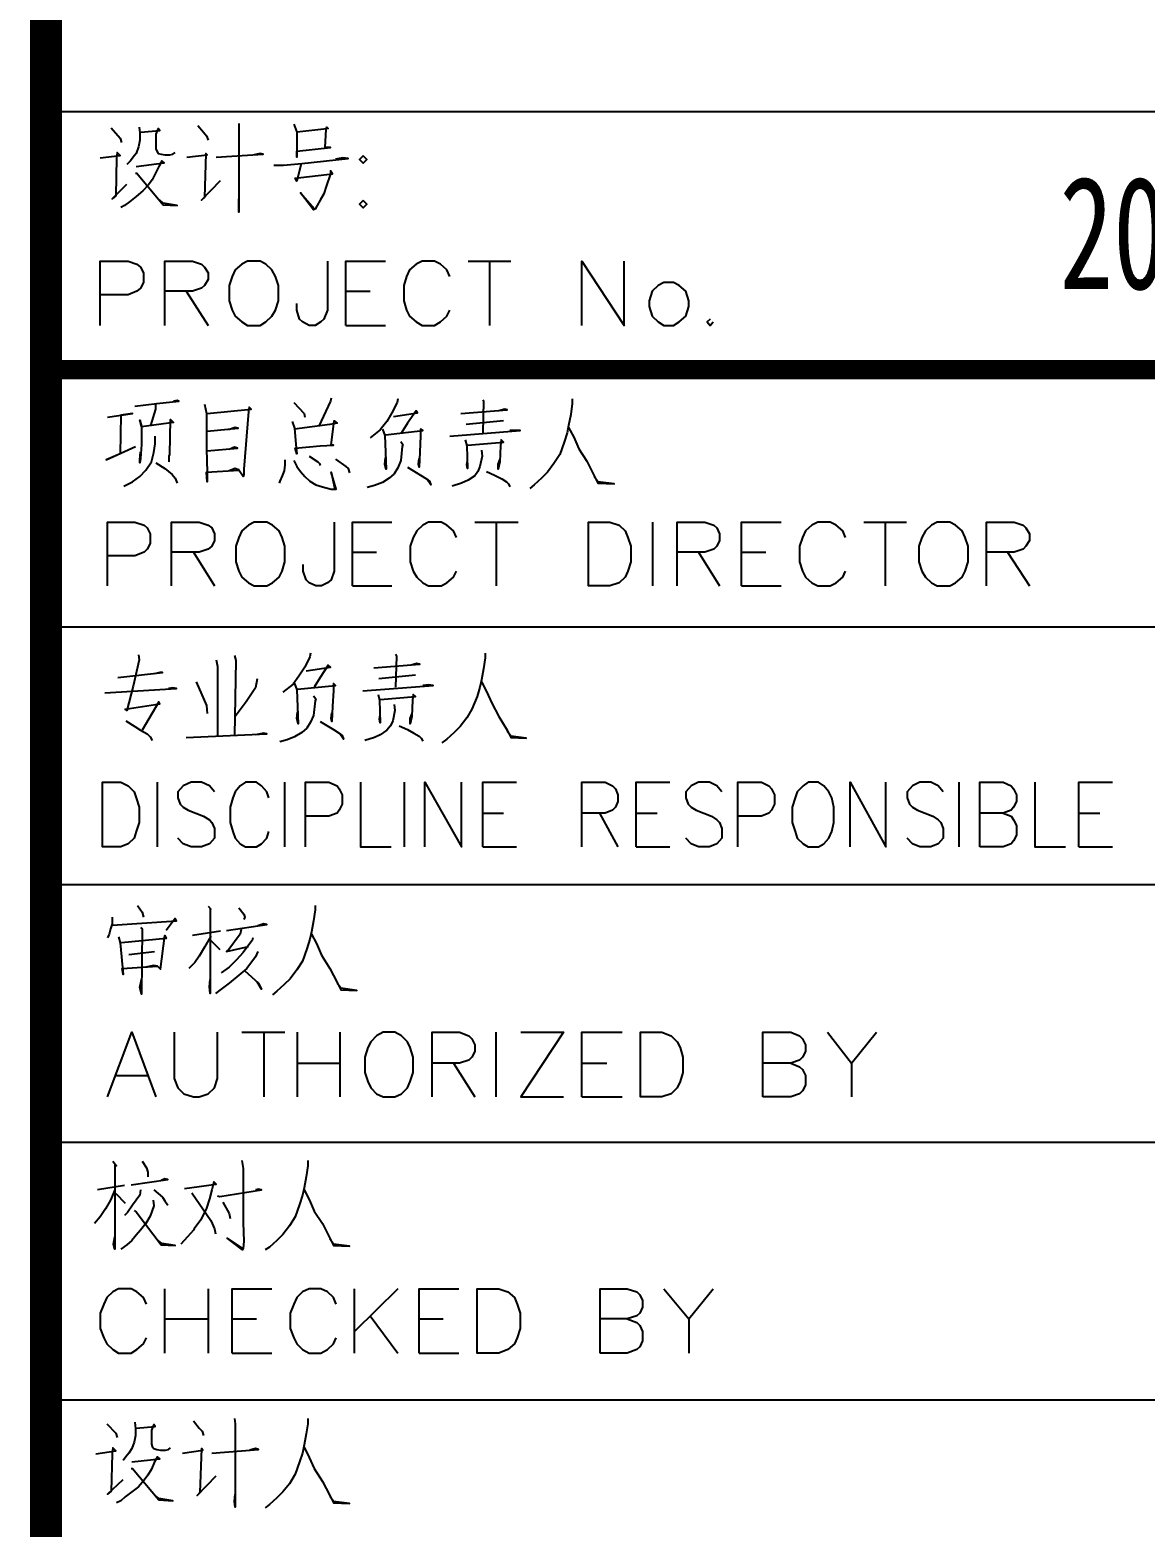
# Model space of a CAD drawing. Extents: x 1417642 to 3570900, y 124798 to 1191112.
# Drawn here: x 1606267 to 1611462, y 642307 to 649281 of the extents above; entities that cross this region are included whole.
import ezdxf

# ---------------------------------------------------------------- set-up
doc = ezdxf.new("R2010")
doc.units = 0
doc.header["$LTSCALE"] = 1000
doc.header["$MEASUREMENT"] = 0
doc.layers.add('TEXT', color=7, linetype='CONTINUOUS')
doc.layers.add('图戳', color=211, linetype='CONTINUOUS')
doc.styles.add('HZSJ', font='')
doc.styles.get('HZSJ').set_extended_font_data('FangSong_GB2312')

msp = doc.modelspace()

# ---------------------------------------------------------------- linework, layer by layer
at = {"layer": '图戳'}
for p, q in [((1616842.3, 646498.4), (1606342.3, 646498.4)), ((1616842.3, 645298.4), (1606342.3, 645298.4)), ((1616842.3, 644098.4), (1606342.3, 644098.4)), ((1616842.3, 642898.4), (1606342.3, 642898.4))]:
    msp.add_line(p, q, dxfattribs=at)
for points, const_width in [([(1606342.3, 760048.4), (1606342.3, 636898.4)], 150), ([(1616842.3, 647698.4), (1606342.3, 647698.4)], 90)]:
    msp.add_lwpolyline(points, dxfattribs=dict(at, const_width=const_width))
for points in [[(1616842.3, 648898.4), (1606342.3, 648898.4)], [(1606646.3, 648825), (1606687.3, 648777.2), (1606694.1, 648756.7)], [(1606776.1, 648828.4), (1606779.5, 648801.1), (1606779.5, 648767), (1606772.6, 648736.2), (1606762.4, 648705.5), (1606748.7, 648688.4), (1606735.1, 648671.4), (1606718, 648654.3)], [(1606782.9, 648804.5), (1606871.7, 648811.4), (1606864.8, 648821.6), (1606854.6, 648794.3), (1606854.6, 648770.4), (1606854.6, 648749.9), (1606854.6, 648726), (1606858, 648715.8), (1606864.8, 648705.5), (1606878.5, 648702.1), (1606895.6, 648698.7), (1606919.5, 648698.7), (1606933.1, 648702.1), (1606943.4, 648708.9)], [(1607049.2, 648835.3), (1607076.5, 648804.5), (1607090.2, 648787.5), (1607097, 648767)], [(1607240.4, 648845.5), (1607240.4, 648825), (1607240.4, 648432.4), (1607240.4, 648459.7), (1607240.4, 648493.8)], [(1607496.5, 648842.1), (1607510.1, 648804.5), (1607510.1, 648688.4), (1607510.1, 648715.8), (1607667.2, 648732.8), (1607643.3, 648732.8), (1607646.7, 648818.2), (1607650.1, 648828.4), (1607657, 648821.6), (1607636.5, 648818.2), (1607510.1, 648804.5)], [(1606595.1, 648685), (1606687.3, 648695.3), (1606673.6, 648708.9), (1606670.2, 648685), (1606666.8, 648507.5), (1606649.7, 648493.8), (1606718, 648562.1)], [(1606998, 648688.4), (1607093.6, 648698.7), (1607086.8, 648705.5), (1607079.9, 648500.7), (1607066.3, 648487), (1607155.1, 648579.2)], [(1607134.6, 648688.4), (1607353.1, 648702.1), (1607339.4, 648705.5), (1607312.1, 648698.7)], [(1607404.3, 648650.9), (1607448.7, 648650.9), (1607534, 648657.7), (1607749.2, 648681.6), (1607725.3, 648685), (1607691.1, 648678.2)], [(1607819.5, 648694.5), (1607802.4, 648677.4), (1607819.5, 648660.3), (1607836.5, 648677.4), (1607819.5, 648694.5), (1607819.5, 648694.5)], [(1606762.4, 648644.1), (1606892.1, 648661.1), (1606881.9, 648671.4), (1606868.2, 648644.1), (1606851.2, 648609.9), (1606837.5, 648582.6), (1606820.4, 648558.7), (1606793.1, 648531.4), (1606762.4, 648504.1), (1606731.7, 648480.2), (1606707.8, 648463.1), (1606690.7, 648452.9)], [(1606759, 648613.3), (1606765.8, 648613.3), (1606888.7, 648466.5), (1606953.6, 648463.1), (1606888.7, 648473.3), (1606871.7, 648487)], [(1607530.6, 648657.7), (1607510.1, 648575.8), (1607503.3, 648589.4), (1607677.5, 648609.9), (1607667.2, 648623.6), (1607667.2, 648609.9), (1607646.7, 648551.9), (1607636.5, 648517.7), (1607619.4, 648487), (1607605.7, 648463.1), (1607595.5, 648446), (1607588.7, 648442.6), (1607527.2, 648521.1), (1607592.1, 648449.4)], [(1607819.5, 648486.2), (1607802.4, 648469.1), (1607819.5, 648452.1), (1607836.5, 648469.1), (1607819.5, 648486.2), (1607819.5, 648486.2)], [(1606595.1, 647903.1), (1606595.1, 648203.6), (1606724.8, 648203.6), (1606765.8, 648190), (1606782.9, 648176.3), (1606796.5, 648149), (1606796.5, 648104.6), (1606782.9, 648077.3), (1606765.8, 648063.6), (1606724.8, 648046.5), (1606595.1, 648046.5)], [(1606895.6, 647903.1), (1606895.6, 648203.6), (1607025.3, 648203.6), (1607066.3, 648190), (1607079.9, 648176.3), (1607097, 648149), (1607097, 648118.2), (1607079.9, 648090.9), (1607066.3, 648077.3), (1607025.3, 648063.6), (1606895.6, 648063.6)], [(1607281.4, 648203.6), (1607254.1, 648190), (1607223.3, 648162.6), (1607209.7, 648131.9), (1607196, 648090.9), (1607196, 648019.2), (1607209.7, 647974.8), (1607223.3, 647947.5), (1607254.1, 647920.2), (1607281.4, 647903.1), (1607339.4, 647903.1), (1607366.7, 647920.2), (1607394.1, 647947.5), (1607411.1, 647974.8), (1607424.8, 648019.2), (1607424.8, 648090.9), (1607411.1, 648131.9), (1607394.1, 648162.6), (1607366.7, 648190), (1607339.4, 648203.6), (1607281.4, 648203.6), (1607281.4, 648203.6)], [(1607653.5, 648203.6), (1607653.5, 647974.8), (1607636.5, 647933.9), (1607622.8, 647920.2), (1607595.5, 647903.1), (1607568.2, 647903.1), (1607537.5, 647920.2), (1607523.8, 647933.9), (1607510.1, 647974.8), (1607510.1, 648005.6)], [(1607738.9, 647903.1), (1607738.9, 648203.6), (1607923.3, 648203.6)], [(1608223.7, 648131.9), (1608210.1, 648162.6), (1608179.4, 648190), (1608152, 648203.6), (1608094, 648203.6), (1608066.7, 648190), (1608036, 648162.6), (1608022.3, 648131.9), (1608008.6, 648090.9), (1608008.6, 648019.2), (1608022.3, 647974.8), (1608036, 647947.5), (1608066.7, 647920.2), (1608094, 647903.1), (1608152, 647903.1), (1608179.4, 647920.2), (1608210.1, 647947.5), (1608223.7, 647974.8)], [(1608309.1, 648203.6), (1608507.1, 648203.6)], [(1608408.1, 648203.6), (1608408.1, 647903.1)], [(1608838.3, 647903.1), (1608838.3, 648203.6), (1609036.4, 647903.1), (1609036.4, 648203.6)], [(1606994.6, 648063.6), (1607097, 647903.1)], [(1607738.9, 648063.6), (1607851.6, 648063.6)], [(1609220.7, 648104.6), (1609193.4, 648090.9), (1609166.1, 648063.6), (1609152.5, 648019.2), (1609152.5, 647991.9), (1609166.1, 647947.5), (1609193.4, 647920.2), (1609220.7, 647903.1), (1609265.1, 647903.1), (1609292.4, 647920.2), (1609323.2, 647947.5), (1609336.8, 647991.9), (1609336.8, 648019.2), (1609323.2, 648063.6), (1609292.4, 648090.9), (1609265.1, 648104.6), (1609220.7, 648104.6), (1609220.7, 648104.6)], [(1609435.9, 647933.9), (1609422.2, 647920.2), (1609435.9, 647903.1), (1609449.5, 647920.2)], [(1607738.9, 647903.1), (1607923.3, 647903.1)], [(1607670.6, 647565.1), (1607667.2, 647551.5), (1607612.6, 647435.4)], [(1606755.6, 647527.6), (1606858, 647541.2), (1606960.4, 647551.5), (1606953.6, 647554.9), (1606936.5, 647551.5)], [(1606830.7, 647438.8), (1606854.6, 647513.9), (1606854.6, 647537.8)], [(1607079.9, 647537.8), (1607090.2, 647493.4), (1607090.2, 647329.5), (1607093.6, 647220.3), (1607093.6, 647175.9), (1607090.2, 647220.3), (1607240.4, 647230.5), (1607223.3, 647237.3), (1607196, 647227.1)], [(1607093.6, 647493.4), (1607298.5, 647513.9), (1607288.2, 647524.1), (1607284.8, 647503.7), (1607264.3, 647233.9), (1607264.3, 647210), (1607260.9, 647199.8), (1607237, 647233.9)], [(1607496.5, 647544.6), (1607544.3, 647493.4), (1607547.7, 647476.3)], [(1607981.3, 647561.7), (1607977.9, 647544.6), (1607954, 647496.8), (1607930.1, 647455.9), (1607899.4, 647418.3), (1607851.6, 647380.7)], [(1607960.8, 647479.8), (1608073.5, 647496.8), (1608066.7, 647507.1), (1608025.7, 647449), (1607998.4, 647404.6)], [(1608275, 647493.4), (1608490.1, 647510.5), (1608479.8, 647513.9), (1608452.5, 647507.1)], [(1608377.4, 647558.3), (1608380.8, 647551.5), (1608377.4, 647404.6)], [(1608793.9, 647561.7), (1608793.9, 647541.2), (1608787.1, 647490), (1608776.9, 647438.8), (1608770, 647404.6), (1608756.4, 647360.3), (1608735.9, 647302.2), (1608708.6, 647261.2), (1608677.9, 647220.3), (1608650.5, 647193), (1608616.4, 647162.2), (1608595.9, 647145.2)], [(1606629.2, 647476.3), (1606745.3, 647493.4), (1606690.7, 647486.6), (1606687.3, 647305.6), (1606622.4, 647278.3), (1606759, 647339.8)], [(1606916, 647268.1), (1606916, 647295.4), (1606919.5, 647302.2), (1606922.9, 647466.1), (1606936.5, 647452.4), (1606786.3, 647432), (1606779.5, 647462.7), (1606786.3, 647435.4), (1606786.3, 647350), (1606782.9, 647285.1), (1606779.5, 647264.7), (1606779.5, 647278.3), (1606782.9, 647315.9)], [(1607093.6, 647411.5), (1607237, 647425.1), (1607223.3, 647428.5), (1607192.6, 647418.3)], [(1607489.7, 647455.9), (1607499.9, 647425.1), (1607506.7, 647350), (1607510.1, 647305.6), (1607503.3, 647332.9), (1607619.4, 647343.2), (1607680.9, 647346.6), (1607670.6, 647346.6), (1607684.3, 647459.3), (1607697.9, 647449), (1607663.8, 647442.2), (1607499.9, 647421.7)], [(1608473, 647459.3), (1608298.9, 647442.2)], [(1608776.9, 647428.5), (1608800.8, 647384.2), (1608824.7, 647329.5), (1608862.2, 647271.5), (1608896.4, 647203.2), (1608913.5, 647169.1), (1608988.6, 647165.6), (1608913.5, 647175.9), (1608896.4, 647199.8)], [(1606704.4, 647155.4), (1606745.3, 647175.9), (1606779.5, 647199.8), (1606806.8, 647230.5), (1606834.1, 647268.1), (1606844.3, 647312.5), (1606851.2, 647353.4), (1606851.2, 647387.6)], [(1607995, 647363.7), (1608005.2, 647350), (1608001.8, 647339.8), (1607995, 647274.9), (1607981.3, 647240.8), (1607964.3, 647213.4), (1607940.4, 647193), (1607909.6, 647172.5), (1607872.1, 647158.8), (1607837.9, 647148.6)], [(1607909.6, 647421.7), (1607919.9, 647391), (1607926.7, 647233.9), (1607919.9, 647257.8), (1607923.3, 647288.6)], [(1607923.3, 647394.4), (1608097.4, 647414.9), (1608087.2, 647421.7), (1608087.2, 647387.6), (1608083.8, 647315.9), (1608080.3, 647244.2), (1608076.9, 647257.8), (1608080.3, 647285.1)], [(1608223.7, 647387.6), (1608551.5, 647414.9), (1608531, 647414.9), (1608503.7, 647414.9)], [(1608295.5, 647370.5), (1608302.3, 647343.2), (1608305.7, 647237.3), (1608302.3, 647254.4), (1608305.7, 647274.9)], [(1608305.7, 647346.6), (1608473, 647360.3), (1608462.8, 647370.5), (1608459.3, 647343.2), (1608455.9, 647268.1), (1608449.1, 647233.9), (1608449.1, 647257.8), (1608455.9, 647278.3)], [(1607093.6, 647319.3), (1607233.6, 647332.9), (1607219.9, 647336.4), (1607196, 647326.1)], [(1607568.2, 647295.4), (1607609.2, 647268.1), (1607616, 647261.2), (1607619.4, 647251)], [(1608370.6, 647322.7), (1608374, 647295.4), (1608363.7, 647247.6), (1608353.5, 647223.7), (1608339.8, 647203.2), (1608309.1, 647182.7), (1608278.4, 647169.1), (1608234, 647155.4)], [(1606854.6, 647264.7), (1606895.6, 647237.3), (1606929.7, 647210), (1606943.4, 647193), (1606953.6, 647169.1)], [(1607455.5, 647278.3), (1607455.5, 647254.4), (1607452.1, 647227.1), (1607441.9, 647203.2), (1607431.6, 647179.3), (1607428.2, 647169.1)], [(1607496.5, 647274.9), (1607510.1, 647247.6), (1607527.2, 647223.7), (1607547.7, 647199.8), (1607571.6, 647179.3), (1607598.9, 647162.2), (1607629.6, 647152), (1607670.6, 647141.7), (1607694.5, 647141.7), (1607670.6, 647220.3), (1607687.7, 647141.7), (1607691.1, 647141.7)], [(1607691.1, 647281.7), (1607738.9, 647247.6), (1607749.2, 647237.3), (1607756, 647216.9)], [(1608025.7, 647244.2), (1608087.2, 647206.6), (1608114.5, 647189.5), (1608128.1, 647179.3), (1608135, 647162.2), (1608117.9, 647186.1)], [(1608394.5, 647223.7), (1608432, 647206.6), (1608466.2, 647189.5), (1608486.7, 647175.9), (1608496.9, 647165.6), (1608503.7, 647152)], [(1606629.2, 646691), (1606629.2, 646988.1), (1606755.6, 646988.1), (1606800, 646974.4), (1606813.6, 646960.8), (1606827.3, 646933.5), (1606827.3, 646889.1), (1606813.6, 646861.8), (1606800, 646848.1), (1606755.6, 646831), (1606629.2, 646831)], [(1606926.3, 646691), (1606926.3, 646988.1), (1607056, 646988.1), (1607097, 646974.4), (1607114.1, 646960.8), (1607127.7, 646933.5), (1607127.7, 646902.7), (1607114.1, 646875.4), (1607097, 646861.8), (1607056, 646848.1), (1606926.3, 646848.1)], [(1607312.1, 646988.1), (1607284.8, 646974.4), (1607254.1, 646947.1), (1607240.4, 646916.4), (1607226.8, 646875.4), (1607226.8, 646803.7), (1607240.4, 646759.3), (1607254.1, 646732), (1607284.8, 646704.7), (1607312.1, 646691), (1607370.2, 646691), (1607397.5, 646704.7), (1607428.2, 646732), (1607441.9, 646759.3), (1607455.5, 646803.7), (1607455.5, 646875.4), (1607441.9, 646916.4), (1607428.2, 646947.1), (1607397.5, 646974.4), (1607370.2, 646988.1), (1607312.1, 646988.1), (1607312.1, 646988.1)], [(1607684.3, 646988.1), (1607684.3, 646759.3), (1607670.6, 646718.4), (1607653.5, 646704.7), (1607626.2, 646691), (1607598.9, 646691), (1607568.2, 646704.7), (1607554.5, 646718.4), (1607540.9, 646759.3), (1607540.9, 646790.1)], [(1607769.6, 646691), (1607769.6, 646988.1), (1607954, 646988.1)], [(1608254.5, 646916.4), (1608240.8, 646947.1), (1608210.1, 646974.4), (1608182.8, 646988.1), (1608124.7, 646988.1), (1608097.4, 646974.4), (1608070.1, 646947.1), (1608053, 646916.4), (1608039.4, 646875.4), (1608039.4, 646803.7), (1608053, 646759.3), (1608070.1, 646732), (1608097.4, 646704.7), (1608124.7, 646691), (1608182.8, 646691), (1608210.1, 646704.7), (1608240.8, 646732), (1608254.5, 646759.3)], [(1608339.8, 646988.1), (1608541.3, 646988.1)], [(1608438.9, 646988.1), (1608438.9, 646691)], [(1608869.1, 646691), (1608869.1, 646988.1), (1608968.1, 646988.1), (1609012.5, 646974.4), (1609039.8, 646947.1), (1609053.4, 646916.4), (1609067.1, 646875.4), (1609067.1, 646803.7), (1609053.4, 646759.3), (1609039.8, 646732), (1609012.5, 646704.7), (1608968.1, 646691), (1608869.1, 646691), (1608869.1, 646691)], [(1609169.5, 646691), (1609169.5, 646988.1)], [(1609282.2, 646691), (1609282.2, 646988.1), (1609412, 646988.1), (1609452.9, 646974.4), (1609466.6, 646960.8), (1609480.2, 646933.5), (1609480.2, 646902.7), (1609466.6, 646875.4), (1609452.9, 646861.8), (1609412, 646848.1), (1609282.2, 646848.1)], [(1609582.7, 646691), (1609582.7, 646988.1), (1609767, 646988.1)], [(1610067.5, 646916.4), (1610053.9, 646947.1), (1610023.1, 646974.4), (1609995.8, 646988.1), (1609937.8, 646988.1), (1609910.4, 646974.4), (1609879.7, 646947.1), (1609866.1, 646916.4), (1609852.4, 646875.4), (1609852.4, 646803.7), (1609866.1, 646759.3), (1609879.7, 646732), (1609910.4, 646704.7), (1609937.8, 646691), (1609995.8, 646691), (1610023.1, 646704.7), (1610053.9, 646732), (1610067.5, 646759.3)], [(1610152.9, 646988.1), (1610350.9, 646988.1)], [(1610251.9, 646988.1), (1610251.9, 646691)], [(1610494.3, 646988.1), (1610467, 646974.4), (1610439.7, 646947.1), (1610422.6, 646916.4), (1610408.9, 646875.4), (1610408.9, 646803.7), (1610422.6, 646759.3), (1610439.7, 646732), (1610467, 646704.7), (1610494.3, 646691), (1610552.3, 646691), (1610579.7, 646704.7), (1610610.4, 646732), (1610624.1, 646759.3), (1610637.7, 646803.7), (1610637.7, 646875.4), (1610624.1, 646916.4), (1610610.4, 646947.1), (1610579.7, 646974.4), (1610552.3, 646988.1), (1610494.3, 646988.1), (1610494.3, 646988.1)], [(1610723.1, 646691), (1610723.1, 646988.1), (1610852.8, 646988.1), (1610893.8, 646974.4), (1610907.4, 646960.8), (1610924.5, 646933.5), (1610924.5, 646902.7), (1610907.4, 646875.4), (1610893.8, 646861.8), (1610852.8, 646848.1), (1610723.1, 646848.1)], [(1607028.7, 646848.1), (1607127.7, 646691)], [(1607769.6, 646848.1), (1607882.3, 646848.1)], [(1609381.2, 646848.1), (1609480.2, 646691)], [(1609582.7, 646848.1), (1609695.3, 646848.1)], [(1610822.1, 646848.1), (1610924.5, 646691)], [(1607769.6, 646691), (1607954, 646691)], [(1609582.7, 646691), (1609767, 646691)], [(1606772.6, 646370.1), (1606776.1, 646346.2), (1606748.7, 646223.3), (1606718, 646110.6), (1606711.2, 646117.4), (1606871.7, 646141.3), (1606868.2, 646151.6), (1606789.7, 646018.4)], [(1607134.6, 646346.2), (1607141.4, 646315.5), (1607141.4, 645991.1)], [(1607219.9, 646366.7), (1607226.8, 646342.8), (1607219.9, 645994.5)], [(1607575, 646376.9), (1607571.6, 646359.8), (1607547.7, 646312), (1607520.4, 646271.1), (1607493.1, 646233.5), (1607445.3, 646196)], [(1607554.5, 646295), (1607667.2, 646312), (1607657, 646322.3), (1607619.4, 646264.2), (1607592.1, 646219.9)], [(1607868.7, 646308.6), (1608083.8, 646325.7), (1608070.1, 646329.1), (1608042.8, 646322.3)], [(1607971.1, 646373.5), (1607974.5, 646363.3), (1607971.1, 646219.9)], [(1608387.6, 646376.9), (1608387.6, 646356.4), (1608380.8, 646305.2), (1608370.6, 646254), (1608363.7, 646219.9), (1608350.1, 646175.5), (1608326.2, 646117.4), (1608302.3, 646076.5), (1608271.6, 646035.5), (1608244.2, 646008.2), (1608210.1, 645977.4), (1608186.2, 645960.4)], [(1606677, 646264.2), (1606885.3, 646288.1), (1606871.7, 646288.1), (1606847.8, 646281.3)], [(1607042.4, 646243.8), (1607090.2, 646134.5), (1607093.6, 646096.9)], [(1607325.8, 646257.4), (1607318.9, 646216.4), (1607274.6, 646151.6), (1607223.3, 646083.3)], [(1608063.3, 646274.5), (1607892.6, 646257.4)], [(1608370.6, 646243.8), (1608394.5, 646199.4), (1608418.4, 646144.7), (1608452.5, 646083.3), (1608490.1, 646018.4), (1608507.1, 645984.3), (1608578.8, 645980.9), (1608507.1, 645991.1), (1608490.1, 646015)], [(1606615.6, 646192.5), (1606950.2, 646213), (1606933.1, 646216.4), (1606912.6, 646213)], [(1607588.7, 646178.9), (1607598.9, 646165.2), (1607595.5, 646155), (1607588.7, 646086.7), (1607575, 646056), (1607557.9, 646028.7), (1607534, 646008.2), (1607499.9, 645987.7), (1607465.8, 645974), (1607431.6, 645963.8)], [(1607499.9, 646236.9), (1607510.1, 646206.2), (1607517, 646049.1), (1607510.1, 646073), (1607513.6, 646103.8)], [(1607513.6, 646209.6), (1607691.1, 646226.7), (1607680.9, 646236.9), (1607680.9, 646202.8), (1607677.5, 646131.1), (1607674, 646059.4), (1607670.6, 646073), (1607674, 646100.4)], [(1607817.4, 646202.8), (1608145.2, 646226.7), (1608124.7, 646230.1), (1608097.4, 646226.7)], [(1607889.1, 646185.7), (1607896, 646158.4), (1607899.4, 646052.6), (1607896, 646069.6), (1607899.4, 646090.1)], [(1607899.4, 646161.8), (1608063.3, 646175.5), (1608053, 646185.7), (1608049.6, 646158.4), (1608046.2, 646083.3), (1608039.4, 646049.1), (1608039.4, 646073), (1608046.2, 646093.5)], [(1607964.3, 646137.9), (1607967.7, 646110.6), (1607957.4, 646062.8), (1607947.2, 646038.9), (1607930.1, 646018.4), (1607899.4, 645997.9), (1607872.1, 645984.3), (1607827.7, 645970.6)], [(1606714.6, 646062.8), (1606755.6, 646035.5), (1606782.9, 646018.4), (1606813.6, 646001.3), (1606827.3, 645987.7), (1606837.5, 645970.6)], [(1607619.4, 646059.4), (1607680.9, 646021.8), (1607708.2, 646004.8), (1607721.8, 645994.5), (1607728.7, 645977.4), (1607711.6, 646001.3)], [(1607988.2, 646038.9), (1608025.7, 646021.8), (1608056.4, 646004.8), (1608080.3, 645991.1), (1608090.6, 645980.9), (1608097.4, 645967.2)], [(1606994.6, 645984.3), (1607370.2, 646001.3), (1607356.5, 646004.8), (1607318.9, 645997.9)], [(1606605.3, 645475.5), (1606605.3, 645776), (1606690.7, 645776), (1606724.8, 645758.9), (1606752.2, 645731.6), (1606762.4, 645704.3), (1606776.1, 645659.9), (1606776.1, 645588.2), (1606762.4, 645547.2), (1606752.2, 645516.5), (1606724.8, 645489.2), (1606690.7, 645475.5), (1606605.3, 645475.5), (1606605.3, 645475.5)], [(1606861.4, 645475.5), (1606861.4, 645776)], [(1607127.7, 645731.6), (1607103.8, 645758.9), (1607066.3, 645776), (1607018.5, 645776), (1606980.9, 645758.9), (1606957, 645731.6), (1606957, 645704.3), (1606967.3, 645673.6), (1606980.9, 645659.9), (1607004.8, 645646.2), (1607076.5, 645618.9), (1607103.8, 645601.9), (1607114.1, 645588.2), (1607127.7, 645560.9), (1607127.7, 645516.5), (1607103.8, 645489.2), (1607066.3, 645475.5), (1607018.5, 645475.5), (1606980.9, 645489.2), (1606957, 645516.5)], [(1607380.4, 645704.3), (1607370.2, 645731.6), (1607346.3, 645758.9), (1607322.4, 645776), (1607271.1, 645776), (1607247.2, 645758.9), (1607223.3, 645731.6), (1607213.1, 645704.3), (1607199.4, 645659.9), (1607199.4, 645588.2), (1607213.1, 645547.2), (1607223.3, 645516.5), (1607247.2, 645489.2), (1607271.1, 645475.5), (1607322.4, 645475.5), (1607346.3, 645489.2), (1607370.2, 645516.5), (1607380.4, 645547.2)], [(1607455.5, 645475.5), (1607455.5, 645776)], [(1607551.1, 645475.5), (1607551.1, 645776), (1607660.4, 645776), (1607697.9, 645758.9), (1607708.2, 645745.3), (1607721.8, 645717.9), (1607721.8, 645673.6), (1607708.2, 645646.2), (1607697.9, 645632.6), (1607660.4, 645618.9), (1607551.1, 645618.9)], [(1607807.2, 645776), (1607807.2, 645475.5), (1607950.6, 645475.5)], [(1608012.1, 645475.5), (1608012.1, 645776)], [(1608107.7, 645475.5), (1608107.7, 645776), (1608278.4, 645475.5), (1608278.4, 645776)], [(1608377.4, 645475.5), (1608377.4, 645776), (1608534.5, 645776)], [(1608838.3, 645475.5), (1608838.3, 645776), (1608947.6, 645776), (1608981.7, 645758.9), (1608995.4, 645745.3), (1609005.6, 645717.9), (1609005.6, 645687.2), (1608995.4, 645659.9), (1608981.7, 645646.2), (1608947.6, 645632.6), (1608838.3, 645632.6)], [(1609091, 645475.5), (1609091, 645776), (1609248.1, 645776)], [(1609490.5, 645731.6), (1609466.6, 645758.9), (1609432.4, 645776), (1609381.2, 645776), (1609347.1, 645758.9), (1609323.2, 645731.6), (1609323.2, 645704.3), (1609333.4, 645673.6), (1609347.1, 645659.9), (1609371, 645646.2), (1609442.7, 645618.9), (1609466.6, 645601.9), (1609480.2, 645588.2), (1609490.5, 645560.9), (1609490.5, 645516.5), (1609466.6, 645489.2), (1609432.4, 645475.5), (1609381.2, 645475.5), (1609347.1, 645489.2), (1609323.2, 645516.5)], [(1609565.6, 645475.5), (1609565.6, 645776), (1609674.9, 645776), (1609709, 645758.9), (1609722.7, 645745.3), (1609736.3, 645717.9), (1609736.3, 645673.6), (1609722.7, 645646.2), (1609709, 645632.6), (1609674.9, 645618.9), (1609565.6, 645618.9)], [(1609893.4, 645776), (1609869.5, 645758.9), (1609842.2, 645731.6), (1609831.9, 645704.3), (1609818.3, 645659.9), (1609818.3, 645588.2), (1609831.9, 645547.2), (1609842.2, 645516.5), (1609869.5, 645489.2), (1609893.4, 645475.5), (1609941.2, 645475.5), (1609965.1, 645489.2), (1609989, 645516.5), (1610002.6, 645547.2), (1610012.9, 645588.2), (1610012.9, 645659.9), (1610002.6, 645704.3), (1609989, 645731.6), (1609965.1, 645758.9), (1609941.2, 645776), (1609893.4, 645776), (1609893.4, 645776)], [(1610088, 645475.5), (1610088, 645776), (1610255.3, 645475.5), (1610255.3, 645776)], [(1610521.6, 645731.6), (1610497.7, 645758.9), (1610463.6, 645776), (1610412.4, 645776), (1610378.2, 645758.9), (1610354.3, 645731.6), (1610354.3, 645704.3), (1610364.6, 645673.6), (1610378.2, 645659.9), (1610402.1, 645646.2), (1610473.8, 645618.9), (1610497.7, 645601.9), (1610511.4, 645588.2), (1610521.6, 645560.9), (1610521.6, 645516.5), (1610497.7, 645489.2), (1610463.6, 645475.5), (1610412.4, 645475.5), (1610378.2, 645489.2), (1610354.3, 645516.5)], [(1610596.7, 645475.5), (1610596.7, 645776)], [(1610692.3, 645475.5), (1610692.3, 645776), (1610801.6, 645776), (1610839.2, 645758.9), (1610849.4, 645745.3), (1610863.1, 645717.9), (1610863.1, 645687.2), (1610849.4, 645659.9), (1610839.2, 645646.2), (1610801.6, 645632.6), (1610692.3, 645632.6)], [(1610948.4, 645776), (1610948.4, 645475.5), (1611091.8, 645475.5)], [(1611153.3, 645475.5), (1611153.3, 645776), (1611310.3, 645776)], [(1608377.4, 645632.6), (1608473, 645632.6)], [(1608920.3, 645632.6), (1609005.6, 645475.5)], [(1609091, 645632.6), (1609190, 645632.6)], [(1610801.6, 645632.6), (1610839.2, 645618.9), (1610849.4, 645601.9), (1610863.1, 645574.5), (1610863.1, 645530.2), (1610849.4, 645502.8), (1610839.2, 645489.2), (1610801.6, 645475.5), (1610692.3, 645475.5)], [(1611153.3, 645632.6), (1611252.3, 645632.6)], [(1608377.4, 645475.5), (1608534.5, 645475.5)], [(1609091, 645475.5), (1609248.1, 645475.5)], [(1611153.3, 645475.5), (1611310.3, 645475.5)], [(1606769.2, 645202.4), (1606789.7, 645171.6), (1606796.5, 645147.7)], [(1607097, 645199), (1607110.7, 645185.3), (1607107.3, 645188.7), (1607107.3, 644792.7), (1607103.8, 644823.4), (1607107.3, 644857.5)], [(1607595.5, 645202.4), (1607595.5, 645181.9), (1607588.7, 645130.7), (1607578.4, 645079.5), (1607571.6, 645045.3), (1607557.9, 645000.9), (1607537.5, 644942.9), (1607510.1, 644901.9), (1607479.4, 644860.9), (1607452.1, 644833.6), (1607418, 644802.9), (1607397.5, 644785.8)], [(1606649.7, 645147.7), (1606649.7, 645117), (1606642.9, 645093.1), (1606636.1, 645069.2), (1606629.2, 645052.1)], [(1606649.7, 645110.2), (1606950.2, 645130.7), (1606943.4, 645140.9), (1606902.4, 645086.3)], [(1607240.4, 645192.1), (1607264.3, 645161.4), (1607267.7, 645147.7), (1607264.3, 645137.5)], [(1606680.5, 645055.6), (1606687.3, 645028.2), (1606700.9, 644881.4), (1606697.5, 644908.7), (1606861.4, 644919), (1606844.3, 644922.4), (1606806.8, 644915.6)], [(1606861.4, 644919), (1606875.1, 644905.3), (1606895.6, 645062.4), (1606902.4, 645048.7), (1606694.1, 645028.2)], [(1606782.9, 645099.9), (1606789.7, 645093.1), (1606786.3, 644789.2), (1606779.5, 644820), (1606786.3, 644857.5)], [(1607110.7, 645059), (1607079.9, 645007.8), (1607056, 644966.8), (1607035.5, 644936.1), (1607008.2, 644908.7)], [(1607155.1, 645082.9), (1607025.3, 645062.4)], [(1607182.4, 645086.3), (1607370.2, 645113.6), (1607356.5, 645117), (1607329.2, 645106.8)], [(1607250.7, 645089.7), (1607247.2, 645069.2), (1607189.2, 644990.7), (1607182.4, 644987.3), (1607284.8, 645011.2)], [(1607578.4, 645069.2), (1607602.3, 645024.8), (1607626.2, 644970.2), (1607663.8, 644908.7), (1607697.9, 644843.9), (1607715, 644809.7), (1607790.1, 644806.3), (1607715, 644816.6), (1607697.9, 644840.5)], [(1606728.3, 644973.6), (1606847.8, 644987.3)], [(1607110.7, 645038.5), (1607151.6, 644997.5)], [(1607329.2, 644987.3), (1607318.9, 644963.4), (1607278, 644908.7), (1607240.4, 644878), (1607196, 644840.5), (1607158.5, 644813.1), (1607131.2, 644792.7)], [(1607305.3, 645052.1), (1607301.9, 645038.5), (1607264.3, 644987.3), (1607260.9, 644983.9), (1607230.2, 644949.7), (1607196, 644915.6), (1607158.5, 644888.3)], [(1607267.7, 644898.5), (1607332.6, 644840.5), (1607346.3, 644813.1), (1607325.8, 644847.3)], [(1606629.2, 644311.2), (1606741.9, 644611.7), (1606854.6, 644311.2)], [(1606939.9, 644611.7), (1606939.9, 644396.6), (1606957, 644352.2), (1606984.3, 644324.9), (1607028.7, 644311.2), (1607056, 644311.2), (1607097, 644324.9), (1607127.7, 644352.2), (1607141.4, 644396.6), (1607141.4, 644611.7)], [(1607254.1, 644611.7), (1607455.5, 644611.7)], [(1607356.5, 644611.7), (1607356.5, 644311.2)], [(1607513.6, 644311.2), (1607513.6, 644611.7)], [(1607711.6, 644611.7), (1607711.6, 644311.2)], [(1607913, 644611.7), (1607882.3, 644594.6), (1607855, 644567.3), (1607841.3, 644540), (1607827.7, 644495.6), (1607827.7, 644423.9), (1607841.3, 644382.9), (1607855, 644352.2), (1607882.3, 644324.9), (1607913, 644311.2), (1607967.7, 644311.2), (1607998.4, 644324.9), (1608025.7, 644352.2), (1608039.4, 644382.9), (1608053, 644423.9), (1608053, 644495.6), (1608039.4, 644540), (1608025.7, 644567.3), (1607998.4, 644594.6), (1607967.7, 644611.7), (1607913, 644611.7), (1607913, 644611.7)], [(1608141.8, 644311.2), (1608141.8, 644611.7), (1608268.1, 644611.7), (1608312.5, 644594.6), (1608326.2, 644581), (1608339.8, 644553.6), (1608339.8, 644522.9), (1608326.2, 644495.6), (1608312.5, 644481.9), (1608268.1, 644468.3), (1608141.8, 644468.3)], [(1608438.9, 644311.2), (1608438.9, 644611.7)], [(1608554.9, 644611.7), (1608753, 644611.7), (1608554.9, 644311.2), (1608753, 644311.2)], [(1608838.3, 644311.2), (1608838.3, 644611.7), (1609026.1, 644611.7)], [(1609111.5, 644311.2), (1609111.5, 644611.7), (1609210.5, 644611.7), (1609254.9, 644594.6), (1609282.2, 644567.3), (1609295.9, 644540), (1609309.5, 644495.6), (1609309.5, 644423.9), (1609295.9, 644382.9), (1609282.2, 644352.2), (1609254.9, 644324.9), (1609210.5, 644311.2), (1609111.5, 644311.2), (1609111.5, 644311.2)], [(1609681.7, 644311.2), (1609681.7, 644611.7), (1609811.4, 644611.7), (1609852.4, 644594.6), (1609866.1, 644581), (1609879.7, 644553.6), (1609879.7, 644522.9), (1609866.1, 644495.6), (1609852.4, 644481.9), (1609811.4, 644468.3), (1609681.7, 644468.3)], [(1609982.2, 644611.7), (1610094.8, 644468.3), (1610210.9, 644611.7)], [(1607513.6, 644468.3), (1607711.6, 644468.3)], [(1608240.8, 644468.3), (1608339.8, 644311.2)], [(1608838.3, 644468.3), (1608954.4, 644468.3)], [(1609811.4, 644468.3), (1609852.4, 644451.2), (1609866.1, 644437.6), (1609879.7, 644410.2), (1609879.7, 644365.9), (1609866.1, 644338.5), (1609852.4, 644324.9), (1609811.4, 644311.2), (1609681.7, 644311.2)], [(1610094.8, 644468.3), (1610094.8, 644311.2)], [(1606670.2, 644410.2), (1606813.6, 644410.2)], [(1608838.3, 644311.2), (1609026.1, 644311.2)], [(1606653.1, 644010.8), (1606670.2, 643990.3), (1606663.4, 643997.1), (1606663.4, 643601), (1606656.6, 643624.9), (1606663.4, 643659.1)], [(1606789.7, 644010.8), (1606810.2, 643980), (1606817, 643959.5), (1606817, 643939.1)], [(1607254.1, 644014.2), (1607260.9, 643976.6), (1607260.9, 643730.8), (1607260.9, 643724), (1607264.3, 643638.6), (1607260.9, 643604.5), (1607257.5, 643597.6), (1607185.8, 643652.3), (1607257.5, 643604.5)], [(1607561.4, 644014.2), (1607561.4, 643990.3), (1607554.5, 643939.1), (1607544.3, 643887.8), (1607537.5, 643853.7), (1607523.8, 643809.3), (1607503.3, 643751.3), (1607476, 643710.3), (1607445.3, 643669.3), (1607418, 643642), (1607383.8, 643611.3), (1607363.3, 643597.6)], [(1606663.4, 643877.6), (1606642.9, 643829.8), (1606619, 643788.8), (1606595.1, 643751.3), (1606567.8, 643720.5)], [(1606707.8, 643898.1), (1606581.4, 643877.6)], [(1606782.9, 643877.6), (1606779.5, 643853.7), (1606745.3, 643805.9), (1606721.4, 643771.8), (1606707.8, 643758.1)], [(1606738.5, 643901.5), (1606909.2, 643925.4), (1606895.6, 643928.8), (1606878.5, 643922)], [(1606844.3, 643877.6), (1606885.3, 643843.5), (1606895.6, 643826.4), (1606909.2, 643805.9)], [(1606987.7, 643884.4), (1607134.6, 643904.9), (1607124.3, 643915.2), (1607114.1, 643877.6), (1607103.8, 643836.6), (1607090.2, 643792.2), (1607062.9, 643737.6), (1607032.1, 643696.6), (1607028.7, 643689.8), (1607001.4, 643659.1), (1606970.7, 643624.9)], [(1607141.4, 643850.3), (1607151.6, 643846.9), (1607346.3, 643877.6), (1607332.6, 643881), (1607318.9, 643877.6)], [(1607544.3, 643877.6), (1607568.2, 643833.2), (1607592.1, 643778.6), (1607629.6, 643720.5), (1607663.8, 643652.3), (1607680.9, 643618.1), (1607756, 643614.7), (1607680.9, 643624.9), (1607663.8, 643648.8)], [(1606666.8, 643860.5), (1606711.2, 643816.1)], [(1606840.9, 643829.8), (1606844.3, 643802.5), (1606827.3, 643754.7), (1606806.8, 643720.5), (1606782.9, 643689.8), (1606762.4, 643665.9), (1606741.9, 643642), (1606718, 643621.5), (1606690.7, 643601)], [(1607021.9, 643863.9), (1607110.7, 643734.2), (1607127.7, 643696.6), (1607131.2, 643672.7)], [(1607165.3, 643819.6), (1607196, 643768.3), (1607199.4, 643744.4)], [(1606752.2, 643782), (1606762.4, 643775.2), (1606878.5, 643621.5), (1606943.4, 643618.1), (1606881.9, 643628.4), (1606864.8, 643642)], [(1606810.2, 643345), (1606796.5, 643375.7), (1606765.8, 643403), (1606738.5, 643416.7), (1606680.5, 643416.7), (1606653.1, 643403), (1606625.8, 643375.7), (1606612.2, 643345), (1606595.1, 643304), (1606595.1, 643232.3), (1606612.2, 643187.9), (1606625.8, 643160.6), (1606653.1, 643133.3), (1606680.5, 643116.2), (1606738.5, 643116.2), (1606765.8, 643133.3), (1606796.5, 643160.6), (1606810.2, 643187.9)], [(1606895.6, 643116.2), (1606895.6, 643416.7)], [(1607097, 643416.7), (1607097, 643116.2)], [(1607209.7, 643116.2), (1607209.7, 643416.7), (1607394.1, 643416.7)], [(1607694.5, 643345), (1607680.9, 643375.7), (1607653.5, 643403), (1607622.8, 643416.7), (1607568.2, 643416.7), (1607537.5, 643403), (1607510.1, 643375.7), (1607496.5, 643345), (1607479.4, 643304), (1607479.4, 643232.3), (1607496.5, 643187.9), (1607510.1, 643160.6), (1607537.5, 643133.3), (1607568.2, 643116.2), (1607622.8, 643116.2), (1607653.5, 643133.3), (1607680.9, 643160.6), (1607694.5, 643187.9)], [(1607981.3, 643416.7), (1607779.9, 643218.6)], [(1607779.9, 643116.2), (1607779.9, 643416.7)], [(1608080.3, 643116.2), (1608080.3, 643416.7), (1608264.7, 643416.7)], [(1608350.1, 643116.2), (1608350.1, 643416.7), (1608452.5, 643416.7), (1608493.5, 643403), (1608524.2, 643375.7), (1608537.9, 643345), (1608551.5, 643304), (1608551.5, 643232.3), (1608537.9, 643187.9), (1608524.2, 643160.6), (1608493.5, 643133.3), (1608452.5, 643116.2), (1608350.1, 643116.2), (1608350.1, 643116.2)], [(1608923.7, 643116.2), (1608923.7, 643416.7), (1609050, 643416.7), (1609094.4, 643403), (1609108.1, 643389.3), (1609121.7, 643362), (1609121.7, 643331.3), (1609108.1, 643304), (1609094.4, 643290.3), (1609050, 643276.7), (1608923.7, 643276.7)], [(1609220.7, 643416.7), (1609336.8, 643276.7), (1609449.5, 643416.7)], [(1606895.6, 643276.7), (1607097, 643276.7)], [(1607209.7, 643276.7), (1607322.4, 643276.7)], [(1607851.6, 643290.3), (1607981.3, 643116.2)], [(1608080.3, 643276.7), (1608193, 643276.7)], [(1609050, 643276.7), (1609094.4, 643259.6), (1609108.1, 643245.9), (1609121.7, 643218.6), (1609121.7, 643174.2), (1609108.1, 643146.9), (1609094.4, 643133.3), (1609050, 643116.2), (1608923.7, 643116.2)], [(1609336.8, 643276.7), (1609336.8, 643116.2)], [(1607209.7, 643116.2), (1607394.1, 643116.2)], [(1608080.3, 643116.2), (1608264.7, 643116.2)], [(1606625.8, 642788.4), (1606666.8, 642744), (1606673.6, 642723.5)], [(1606755.6, 642795.2), (1606759, 642764.5), (1606759, 642733.8), (1606752.2, 642703.1), (1606741.9, 642672.3), (1606728.3, 642651.8), (1606714.6, 642634.8), (1606700.9, 642617.7)], [(1606762.4, 642767.9), (1606851.2, 642774.8), (1606844.3, 642785), (1606834.1, 642757.7), (1606834.1, 642737.2), (1606834.1, 642716.7), (1606834.1, 642692.8), (1606837.5, 642682.6), (1606844.3, 642672.3), (1606858, 642668.9), (1606875.1, 642665.5), (1606899, 642665.5), (1606912.6, 642668.9), (1606922.9, 642675.7)], [(1607028.7, 642802.1), (1607056, 642767.9), (1607069.7, 642754.3), (1607076.5, 642733.8)], [(1607219.9, 642812.3), (1607223.3, 642788.4), (1607223.3, 642399.2), (1607219.9, 642426.5), (1607223.3, 642460.6)], [(1607561.4, 642812.3), (1607561.4, 642788.4), (1607554.5, 642740.6), (1607544.3, 642689.4), (1607537.5, 642651.8), (1607523.8, 642610.9), (1607503.3, 642552.8), (1607476, 642508.4), (1607445.3, 642470.9), (1607418, 642443.6), (1607383.8, 642412.8), (1607363.3, 642395.8)], [(1606574.6, 642648.4), (1606666.8, 642662.1), (1606653.1, 642675.7), (1606649.7, 642648.4), (1606646.3, 642474.3), (1606629.2, 642460.6), (1606700.9, 642528.9)], [(1606741.9, 642610.9), (1606871.7, 642624.5), (1606861.4, 642634.8), (1606847.8, 642610.9), (1606834.1, 642576.7), (1606817, 642549.4), (1606800, 642525.5), (1606772.6, 642494.8), (1606741.9, 642470.9), (1606711.2, 642447), (1606690.7, 642429.9), (1606670.2, 642419.7)], [(1606977.5, 642651.8), (1607073.1, 642665.5), (1607066.3, 642672.3), (1607059.4, 642467.5), (1607045.8, 642453.8), (1607134.6, 642546)], [(1607114.1, 642651.8), (1607332.6, 642668.9), (1607318.9, 642672.3), (1607291.6, 642665.5)], [(1607544.3, 642679.2), (1607568.2, 642631.4), (1607592.1, 642580.1), (1607629.6, 642518.7), (1607663.8, 642453.8), (1607680.9, 642419.7), (1607756, 642416.3), (1607680.9, 642426.5), (1607663.8, 642450.4)], [(1606738.5, 642580.1), (1606745.3, 642580.1), (1606868.2, 642433.3), (1606933.1, 642429.9), (1606868.2, 642440.2), (1606851.2, 642453.8)]]:
    msp.add_lwpolyline(points, dxfattribs=at)

# ---------------------------------------------------------------- texts
at = {"layer": 'TEXT', "style": 'HZSJ', "width": 0.7}
msp.add_text('2013-B-04', height=525, rotation=0, dxfattribs=at).set_placement((1611063.7, 648073.8))

doc.saveas('drawing.dxf')
